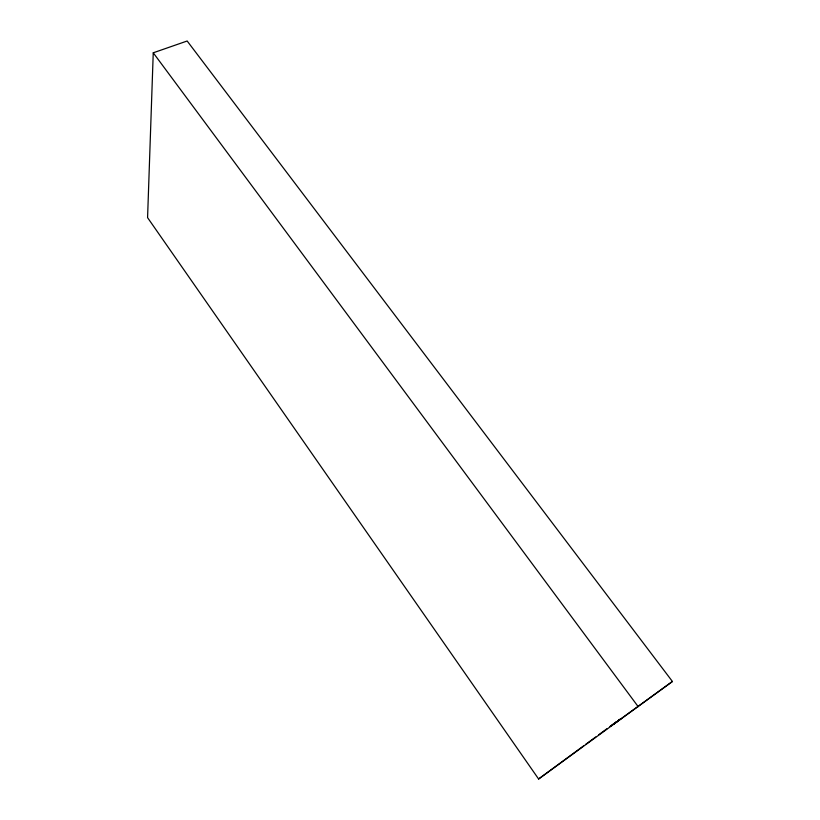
<?xml version="1.0" encoding="UTF-8"?>
<svg xmlns="http://www.w3.org/2000/svg" width="820" height="820" viewBox="0 0 820 820"><rect width="100%" height="100%" fill="white"/><g stroke="black" fill="none" stroke-linecap="round" stroke-linejoin="round"><path stroke-width="1.23" d="M153.248 52.798L147.579 217.648L538.607 779L672.42 681.481L187.165 41L153.248 52.798L638.196 706.676M616.742 721.815L619.541 719.673M538.607 779L583.481 745.985M585.521 744.488L595.72 736.985M598.784 734.73L606.943 728.734M611.125 725.731L616.23 722M617.839 720.821L619.397 719.673M621.242 718.545L613.668 724.111L672.42 681.481M620.104 719.16L620.74 718.689M609.977 726.499L615.953 722.153"/></g></svg>
